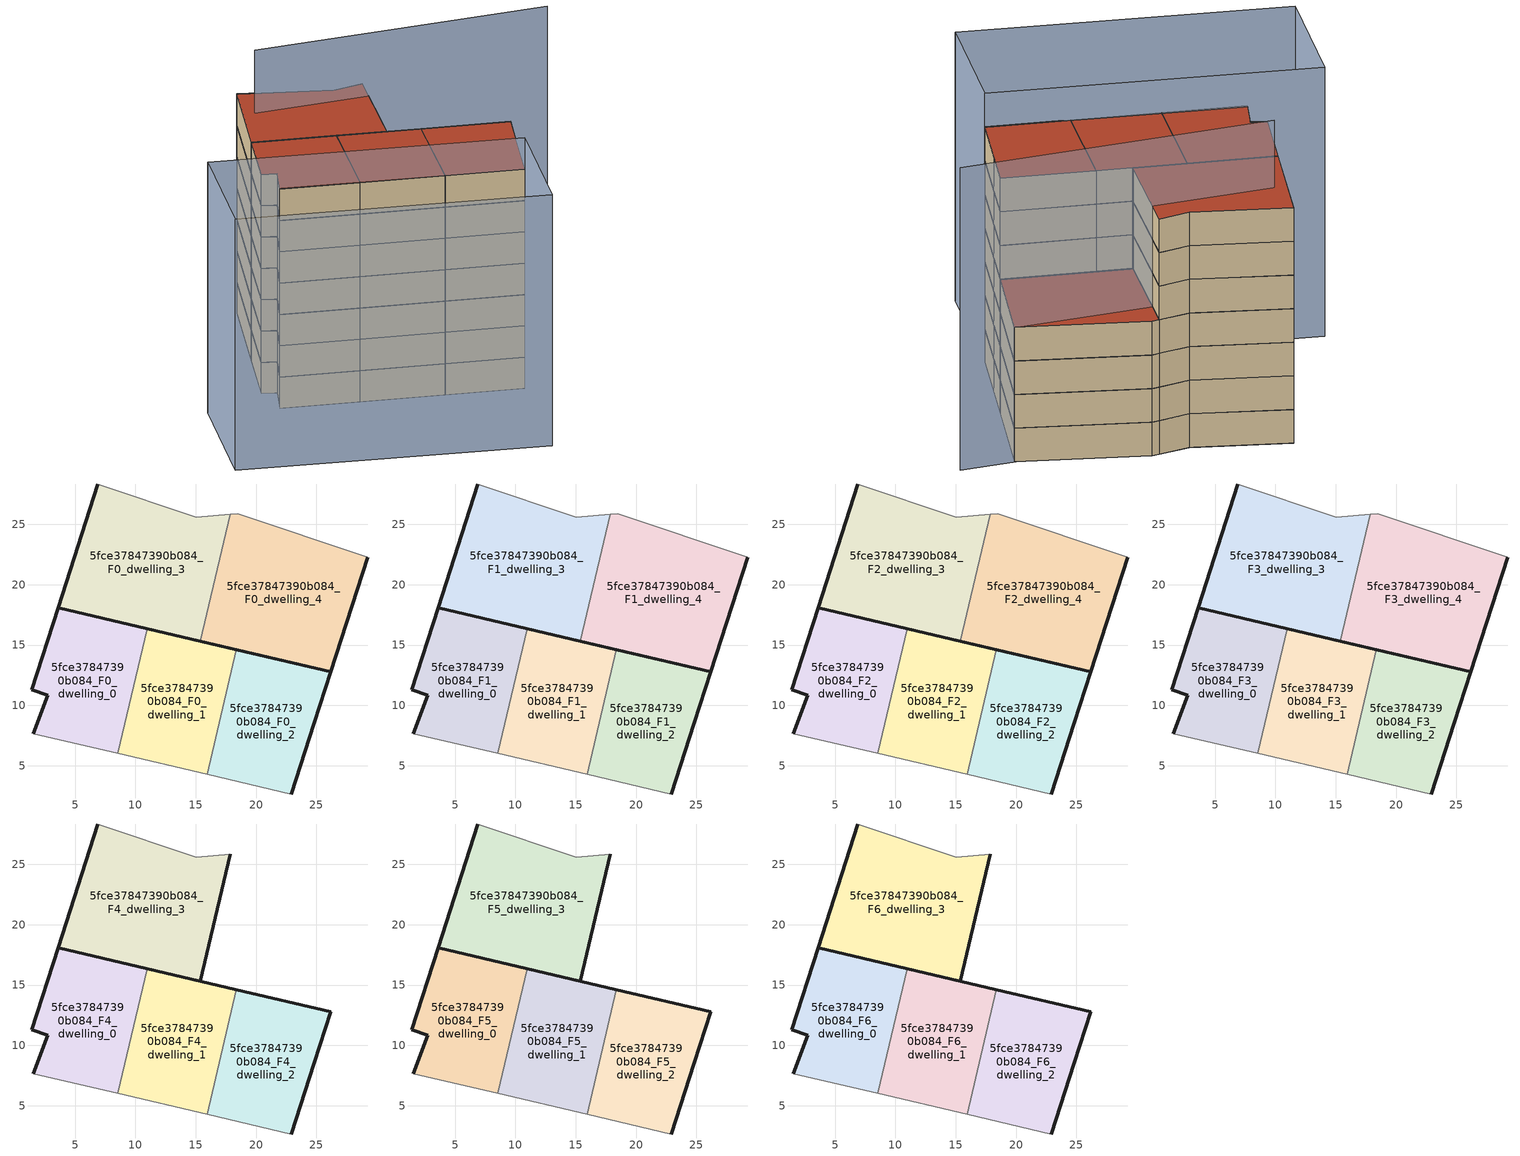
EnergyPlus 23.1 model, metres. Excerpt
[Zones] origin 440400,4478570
5fce37847390b084_F0_dwelling_0
 floor ground (EU_floor_Construction): 8.56,6.01 10.98,16.36 3.59,18.09 1.4,11.29 2.75,10.83 1.55,7.66 z0
 wall outside (EU_wall_Construction): 1.55,7.66 2.75,10.83 1.4,11.29 3.59,18.09 10.98,16.36 z0:3
 wall to 5fce37847390b084_F0_dwelling_1 (EU_wall_Construction): 10.98,16.36 8.56,6.01 z0:3
 wall adiabatic (EU_wall_Construction): 8.56,6.01 1.55,7.66 z0:3
5fce37847390b084_F0_dwelling_1
 floor ground (EU_floor_Construction): 15.95,4.29 18.37,14.63 10.98,16.36 8.56,6.01 z0
 wall outside (EU_wall_Construction): 10.98,16.36 18.37,14.63 z0:3
 wall to 5fce37847390b084_F0_dwelling_2 (EU_wall_Construction): 18.37,14.63 15.95,4.29 z0:3
 wall adiabatic (EU_wall_Construction): 15.95,4.29 8.56,6.01 z0:3
5fce37847390b084_F0_dwelling_2
 floor ground (EU_floor_Construction): 22.91,2.66 24.83,8.58 26.2,12.79 18.37,14.63 15.95,4.29 z0
 wall outside (EU_wall_Construction): 18.37,14.63 26.2,12.79 24.83,8.58 22.91,2.66 z0:3
 wall adiabatic (EU_wall_Construction): 22.91,2.66 15.95,4.29 z0:3
5fce37847390b084_F0_dwelling_3
 floor ground (EU_floor_Construction): 15.39,15.32 17.85,25.83 15.03,25.6 6.9,28.35 3.59,18.09 z0
 wall outside (EU_wall_Construction): 15.39,15.32 3.59,18.09 6.9,28.35 z0:3
 wall adiabatic (EU_wall_Construction): 6.9,28.35 15.03,25.6 17.85,25.83 z0:3
 wall to 5fce37847390b084_F0_dwelling_4 (EU_wall_Construction): 17.85,25.83 15.39,15.32 z0:3
5fce37847390b084_F0_dwelling_4
 floor ground (EU_floor_Construction): 26.2,12.79 29.28,22.28 18.5,25.88 17.85,25.83 15.39,15.32 z0
 wall outside (EU_wall_Construction): 29.28,22.28 26.2,12.79 15.39,15.32 z0:3
 wall adiabatic (EU_wall_Construction): 17.85,25.83 18.5,25.88 29.28,22.28 z0:3
5fce37847390b084_F1_dwelling_0
 floor to 5fce37847390b084_F0_dwelling_0 (EU_floor_Construction): 8.56,6.01 10.98,16.36 3.59,18.09 1.4,11.29 2.75,10.83 1.55,7.66 z3
 wall outside (EU_wall_Construction): 1.55,7.66 2.75,10.83 1.4,11.29 3.59,18.09 10.98,16.36 z3:6
 wall to 5fce37847390b084_F1_dwelling_1 (EU_wall_Construction): 10.98,16.36 8.56,6.01 z3:6
 wall adiabatic (EU_wall_Construction): 8.56,6.01 1.55,7.66 z3:6
5fce37847390b084_F1_dwelling_1
 floor to 5fce37847390b084_F0_dwelling_1 (EU_floor_Construction): 15.95,4.29 18.37,14.63 10.98,16.36 8.56,6.01 z3
 wall outside (EU_wall_Construction): 10.98,16.36 18.37,14.63 z3:6
 wall to 5fce37847390b084_F1_dwelling_2 (EU_wall_Construction): 18.37,14.63 15.95,4.29 z3:6
 wall adiabatic (EU_wall_Construction): 15.95,4.29 8.56,6.01 z3:6
5fce37847390b084_F1_dwelling_2
 floor to 5fce37847390b084_F0_dwelling_2 (EU_floor_Construction): 22.91,2.66 24.83,8.58 26.2,12.79 18.37,14.63 15.95,4.29 z3
 wall outside (EU_wall_Construction): 18.37,14.63 26.2,12.79 24.83,8.58 22.91,2.66 z3:6
 wall adiabatic (EU_wall_Construction): 22.91,2.66 15.95,4.29 z3:6
5fce37847390b084_F1_dwelling_3
 floor to 5fce37847390b084_F0_dwelling_3 (EU_floor_Construction): 15.39,15.32 17.85,25.83 15.03,25.6 6.9,28.35 3.59,18.09 z3
 wall outside (EU_wall_Construction): 15.39,15.32 3.59,18.09 6.9,28.35 z3:6
 wall adiabatic (EU_wall_Construction): 6.9,28.35 15.03,25.6 17.85,25.83 z3:6
 wall to 5fce37847390b084_F1_dwelling_4 (EU_wall_Construction): 17.85,25.83 15.39,15.32 z3:6
5fce37847390b084_F1_dwelling_4
 floor to 5fce37847390b084_F0_dwelling_4 (EU_floor_Construction): 26.2,12.79 29.28,22.28 18.5,25.88 17.85,25.83 15.39,15.32 z3
 wall outside (EU_wall_Construction): 29.28,22.28 26.2,12.79 15.39,15.32 z3:6
 wall adiabatic (EU_wall_Construction): 17.85,25.83 18.5,25.88 29.28,22.28 z3:6
5fce37847390b084_F2_dwelling_0
 floor to 5fce37847390b084_F1_dwelling_0 (EU_floor_Construction): 8.56,6.01 10.98,16.36 3.59,18.09 1.4,11.29 2.75,10.83 1.55,7.66 z6
 wall outside (EU_wall_Construction): 1.55,7.66 2.75,10.83 1.4,11.29 3.59,18.09 10.98,16.36 z6:9
 wall to 5fce37847390b084_F2_dwelling_1 (EU_wall_Construction): 10.98,16.36 8.56,6.01 z6:9
 wall adiabatic (EU_wall_Construction): 8.56,6.01 1.55,7.66 z6:9
5fce37847390b084_F2_dwelling_1
 floor to 5fce37847390b084_F1_dwelling_1 (EU_floor_Construction): 15.95,4.29 18.37,14.63 10.98,16.36 8.56,6.01 z6
 wall outside (EU_wall_Construction): 10.98,16.36 18.37,14.63 z6:9
 wall to 5fce37847390b084_F2_dwelling_2 (EU_wall_Construction): 18.37,14.63 15.95,4.29 z6:9
 wall adiabatic (EU_wall_Construction): 15.95,4.29 8.56,6.01 z6:9
5fce37847390b084_F2_dwelling_2
 floor to 5fce37847390b084_F1_dwelling_2 (EU_floor_Construction): 22.91,2.66 24.83,8.58 26.2,12.79 18.37,14.63 15.95,4.29 z6
 wall outside (EU_wall_Construction): 18.37,14.63 26.2,12.79 24.83,8.58 22.91,2.66 z6:9
 wall adiabatic (EU_wall_Construction): 22.91,2.66 15.95,4.29 z6:9
5fce37847390b084_F2_dwelling_3
 floor to 5fce37847390b084_F1_dwelling_3 (EU_floor_Construction): 15.39,15.32 17.85,25.83 15.03,25.6 6.9,28.35 3.59,18.09 z6
 wall outside (EU_wall_Construction): 15.39,15.32 3.59,18.09 6.9,28.35 z6:9
 wall adiabatic (EU_wall_Construction): 6.9,28.35 15.03,25.6 17.85,25.83 z6:9
 wall to 5fce37847390b084_F2_dwelling_4 (EU_wall_Construction): 17.85,25.83 15.39,15.32 z6:9
5fce37847390b084_F2_dwelling_4
 floor to 5fce37847390b084_F1_dwelling_4 (EU_floor_Construction): 26.2,12.79 29.28,22.28 18.5,25.88 17.85,25.83 15.39,15.32 z6
 wall outside (EU_wall_Construction): 29.28,22.28 26.2,12.79 15.39,15.32 z6:9
 wall adiabatic (EU_wall_Construction): 17.85,25.83 18.5,25.88 29.28,22.28 z6:9
5fce37847390b084_F3_dwelling_0
 floor to 5fce37847390b084_F2_dwelling_0 (EU_floor_Construction): 8.56,6.01 10.98,16.36 3.59,18.09 1.4,11.29 2.75,10.83 1.55,7.66 z9
 wall outside (EU_wall_Construction): 1.55,7.66 2.75,10.83 1.4,11.29 3.59,18.09 10.98,16.36 z9:12
 wall to 5fce37847390b084_F3_dwelling_1 (EU_wall_Construction): 10.98,16.36 8.56,6.01 z9:12
 wall adiabatic (EU_wall_Construction): 8.56,6.01 1.55,7.66 z9:12
5fce37847390b084_F3_dwelling_1
 floor to 5fce37847390b084_F2_dwelling_1 (EU_floor_Construction): 15.95,4.29 18.37,14.63 10.98,16.36 8.56,6.01 z9
 wall outside (EU_wall_Construction): 10.98,16.36 18.37,14.63 z9:12
 wall to 5fce37847390b084_F3_dwelling_2 (EU_wall_Construction): 18.37,14.63 15.95,4.29 z9:12
 wall adiabatic (EU_wall_Construction): 15.95,4.29 8.56,6.01 z9:12
5fce37847390b084_F3_dwelling_2
 floor to 5fce37847390b084_F2_dwelling_2 (EU_floor_Construction): 22.91,2.66 24.83,8.58 26.2,12.79 18.37,14.63 15.95,4.29 z9
 wall outside (EU_wall_Construction): 18.37,14.63 26.2,12.79 24.83,8.58 22.91,2.66 z9:12
 wall adiabatic (EU_wall_Construction): 22.91,2.66 15.95,4.29 z9:12
5fce37847390b084_F3_dwelling_3
 floor to 5fce37847390b084_F2_dwelling_3 (EU_floor_Construction): 15.39,15.32 17.85,25.83 15.03,25.6 6.9,28.35 3.59,18.09 z9
 wall outside (EU_wall_Construction): 15.39,15.32 3.59,18.09 6.9,28.35 z9:12
 wall adiabatic (EU_wall_Construction): 6.9,28.35 15.03,25.6 17.85,25.83 z9:12
 wall to 5fce37847390b084_F3_dwelling_4 (EU_wall_Construction): 17.85,25.83 15.39,15.32 z9:12
5fce37847390b084_F3_dwelling_4
 floor to 5fce37847390b084_F2_dwelling_4 (EU_floor_Construction): 26.2,12.79 29.28,22.28 18.5,25.88 17.85,25.83 15.39,15.32 z9
 wall outside (EU_wall_Construction): 29.28,22.28 26.2,12.79 15.39,15.32 z9:12
 wall adiabatic (EU_wall_Construction): 17.85,25.83 18.5,25.88 29.28,22.28 z9:12
 roof outside (EU_roof_Construction): 29.28,22.28 26.2,12.79 15.39,15.32 17.85,25.83 18.5,25.88 z12
5fce37847390b084_F4_dwelling_0
 floor to 5fce37847390b084_F3_dwelling_0 (EU_floor_Construction): 8.56,6.01 10.98,16.36 3.59,18.09 1.4,11.29 2.75,10.83 1.55,7.66 z12
 wall outside (EU_wall_Construction): 1.55,7.66 2.75,10.83 1.4,11.29 3.59,18.09 10.98,16.36 z12:15
 wall to 5fce37847390b084_F4_dwelling_1 (EU_wall_Construction): 10.98,16.36 8.56,6.01 z12:15
 wall adiabatic (EU_wall_Construction): 8.56,6.01 1.55,7.66 z12:15
5fce37847390b084_F4_dwelling_1
 floor to 5fce37847390b084_F3_dwelling_1 (EU_floor_Construction): 15.95,4.29 18.37,14.63 10.98,16.36 8.56,6.01 z12
 wall outside (EU_wall_Construction): 10.98,16.36 18.37,14.63 z12:15
 wall to 5fce37847390b084_F4_dwelling_2 (EU_wall_Construction): 18.37,14.63 15.95,4.29 z12:15
 wall adiabatic (EU_wall_Construction): 15.95,4.29 8.56,6.01 z12:15
5fce37847390b084_F4_dwelling_2
 floor to 5fce37847390b084_F3_dwelling_2 (EU_floor_Construction): 22.91,2.66 24.83,8.58 26.2,12.79 18.37,14.63 15.95,4.29 z12
 wall outside (EU_wall_Construction): 18.37,14.63 26.2,12.79 24.83,8.58 22.91,2.66 z12:15
 wall adiabatic (EU_wall_Construction): 22.91,2.66 15.95,4.29 z12:15
5fce37847390b084_F4_dwelling_3
 floor to 5fce37847390b084_F3_dwelling_3 (EU_floor_Construction): 15.39,15.32 17.85,25.83 15.03,25.6 6.9,28.35 3.59,18.09 z12
 wall outside (EU_wall_Construction): 17.85,25.83 15.39,15.32 3.59,18.09 6.9,28.35 z12:15
 wall adiabatic (EU_wall_Construction): 6.9,28.35 15.03,25.6 17.85,25.83 z12:15
5fce37847390b084_F5_dwelling_0
 floor to 5fce37847390b084_F4_dwelling_0 (EU_floor_Construction): 8.56,6.01 10.98,16.36 3.59,18.09 1.4,11.29 2.75,10.83 1.55,7.66 z15
 wall outside (EU_wall_Construction): 1.55,7.66 2.75,10.83 1.4,11.29 3.59,18.09 10.98,16.36 z15:18
 wall to 5fce37847390b084_F5_dwelling_1 (EU_wall_Construction): 10.98,16.36 8.56,6.01 z15:18
 wall adiabatic (EU_wall_Construction): 8.56,6.01 1.55,7.66 z15:18
5fce37847390b084_F5_dwelling_1
 floor to 5fce37847390b084_F4_dwelling_1 (EU_floor_Construction): 15.95,4.29 18.37,14.63 10.98,16.36 8.56,6.01 z15
 wall outside (EU_wall_Construction): 10.98,16.36 18.37,14.63 z15:18
 wall to 5fce37847390b084_F5_dwelling_2 (EU_wall_Construction): 18.37,14.63 15.95,4.29 z15:18
 wall adiabatic (EU_wall_Construction): 15.95,4.29 8.56,6.01 z15:18
5fce37847390b084_F5_dwelling_2
 floor to 5fce37847390b084_F4_dwelling_2 (EU_floor_Construction): 22.91,2.66 24.83,8.58 26.2,12.79 18.37,14.63 15.95,4.29 z15
 wall outside (EU_wall_Construction): 18.37,14.63 26.2,12.79 24.83,8.58 22.91,2.66 z15:18
 wall adiabatic (EU_wall_Construction): 22.91,2.66 15.95,4.29 z15:18
5fce37847390b084_F5_dwelling_3
 floor to 5fce37847390b084_F4_dwelling_3 (EU_floor_Construction): 15.39,15.32 17.85,25.83 15.03,25.6 6.9,28.35 3.59,18.09 z15
 wall outside (EU_wall_Construction): 17.85,25.83 15.39,15.32 3.59,18.09 6.9,28.35 z15:18
 wall adiabatic (EU_wall_Construction): 6.9,28.35 15.03,25.6 17.85,25.83 z15:18
5fce37847390b084_F6_dwelling_0
 floor to 5fce37847390b084_F5_dwelling_0 (EU_floor_Construction): 8.56,6.01 10.98,16.36 3.59,18.09 1.4,11.29 2.75,10.83 1.55,7.66 z18
 wall outside (EU_wall_Construction): 1.55,7.66 2.75,10.83 1.4,11.29 3.59,18.09 10.98,16.36 z18:21
 wall to 5fce37847390b084_F6_dwelling_1 (EU_wall_Construction): 10.98,16.36 8.56,6.01 z18:21
 wall adiabatic (EU_wall_Construction): 8.56,6.01 1.55,7.66 z18:21
 roof outside (EU_roof_Construction): 10.98,16.36 8.56,6.01 1.55,7.66 2.75,10.83 1.4,11.29 3.59,18.09 z21
5fce37847390b084_F6_dwelling_1
 floor to 5fce37847390b084_F5_dwelling_1 (EU_floor_Construction): 15.95,4.29 18.37,14.63 10.98,16.36 8.56,6.01 z18
 wall outside (EU_wall_Construction): 10.98,16.36 18.37,14.63 z18:21
 wall to 5fce37847390b084_F6_dwelling_2 (EU_wall_Construction): 18.37,14.63 15.95,4.29 z18:21
 wall adiabatic (EU_wall_Construction): 15.95,4.29 8.56,6.01 z18:21
 roof outside (EU_roof_Construction): 18.37,14.63 15.95,4.29 8.56,6.01 10.98,16.36 z21
5fce37847390b084_F6_dwelling_2
 floor to 5fce37847390b084_F5_dwelling_2 (EU_floor_Construction): 22.91,2.66 24.83,8.58 26.2,12.79 18.37,14.63 15.95,4.29 z18
 wall outside (EU_wall_Construction): 18.37,14.63 26.2,12.79 24.83,8.58 22.91,2.66 z18:21
 wall adiabatic (EU_wall_Construction): 22.91,2.66 15.95,4.29 z18:21
 roof outside (EU_roof_Construction): 26.2,12.79 24.83,8.58 22.91,2.66 15.95,4.29 18.37,14.63 z21
5fce37847390b084_F6_dwelling_3
 floor to 5fce37847390b084_F5_dwelling_3 (EU_floor_Construction): 15.39,15.32 17.85,25.83 15.03,25.6 6.9,28.35 3.59,18.09 z18
 wall outside (EU_wall_Construction): 17.85,25.83 15.39,15.32 3.59,18.09 6.9,28.35 z18:21
 wall adiabatic (EU_wall_Construction): 6.9,28.35 15.03,25.6 17.85,25.83 z18:21
 roof outside (EU_roof_Construction): 17.85,25.83 15.39,15.32 3.59,18.09 6.9,28.35 15.03,25.6 z21
shading: -1.28,-4.21 19.24,-8.99 z0:15; -4.62,9.43 22.92,2.66 / 22.92,2.66 19.86,-9.76 / 19.86,-9.76 -7.68,-2.99 / -7.68,-2.99 -4.62,9.43 z0:24; 33.99,21.95 6.59,23.84 z0:27
[Building]
EU S2 Campaign: North Axis=0; Terrain=City; Solar Distribution=FullExterior
[Site:Location]
Madrid: Latitude=40.5; Longitude=-3.5; Time Zone=1; Elevation=609
[SizingPeriod:WeatherFileDays]
AnnualSizingPeriod: Begin Month=1; Begin Day of Month=1; End Month=12; End Day of Month=31; Day of Week for Start Day=Monday; Use Weather File Daylight Saving Period=No; Use Weather File Rain and Snow Indicators=No
[MATERIAL]
EU_InternalMass_Material: Roughness=MediumRough; Thickness=0.1; Conductivity=1; Density=1800; Specific Heat=900; Thermal Absorptance=0.9; Solar Absorptance=0.7; Visible Absorptance=0.7
[MATERIAL:NOMASS] Roughness=MediumRough; Thermal Absorptance=0.9; Solar Absorptance=0.7; Visible Absorptance=0.7
Name | Thermal Resistance
EU_wall_NoMass | 0.609216
EU_roof_NoMass | 0.513268
EU_floor_NoMass | 0.568163
[CONSTRUCTION]
EU_wall_Construction: EU_wall_NoMass
EU_roof_Construction: EU_roof_NoMass
EU_floor_Construction: EU_floor_NoMass
EU_InternalMass_Construction: EU_InternalMass_Material
[ZONE] Type=1; Multiplier=1; Ceiling Height=autocalculate; Floor Area=autocalculate; Part of Total Floor Area=Yes
Name | Volume
5fce37847390b084_F0_dwelling_0; 5fce37847390b084_F1_dwelling_0; 5fce37847390b084_F2_dwelling_0; 5fce37847390b084_F3_dwelling_0; 5fce37847390b084_F4_dwelling_0; 5fce37847390b084_F5_dwelling_0; 5fce37847390b084_F6_dwelling_0 | 241.917
5fce37847390b084_F0_dwelling_1; 5fce37847390b084_F1_dwelling_1; 5fce37847390b084_F2_dwelling_1; 5fce37847390b084_F3_dwelling_1; 5fce37847390b084_F4_dwelling_1; 5fce37847390b084_F5_dwelling_1; 5fce37847390b084_F6_dwelling_1 | 241.915
5fce37847390b084_F0_dwelling_2; 5fce37847390b084_F1_dwelling_2; 5fce37847390b084_F2_dwelling_2; 5fce37847390b084_F3_dwelling_2; 5fce37847390b084_F4_dwelling_2; 5fce37847390b084_F5_dwelling_2; 5fce37847390b084_F6_dwelling_2 | 241.893
5fce37847390b084_F0_dwelling_3; 5fce37847390b084_F1_dwelling_3; 5fce37847390b084_F2_dwelling_3; 5fce37847390b084_F3_dwelling_3; 5fce37847390b084_F4_dwelling_3; 5fce37847390b084_F5_dwelling_3; 5fce37847390b084_F6_dwelling_3 | 362.843
5fce37847390b084_F0_dwelling_4; 5fce37847390b084_F1_dwelling_4; 5fce37847390b084_F2_dwelling_4; 5fce37847390b084_F3_dwelling_4 | 362.836
[INTERNALMASS] Construction=EU_InternalMass_Construction
Name | Zone or ZoneList | Surface Area
5fce37847390b084_F0_dwelling_0_EU_InternalMass | 5fce37847390b084_F0_dwelling_0 | 80.6391
5fce37847390b084_F0_dwelling_1_EU_InternalMass | 5fce37847390b084_F0_dwelling_1 | 80.6381
5fce37847390b084_F0_dwelling_2_EU_InternalMass | 5fce37847390b084_F0_dwelling_2 | 80.6311
5fce37847390b084_F0_dwelling_3_EU_InternalMass | 5fce37847390b084_F0_dwelling_3 | 120.948
5fce37847390b084_F0_dwelling_4_EU_InternalMass | 5fce37847390b084_F0_dwelling_4 | 120.945
5fce37847390b084_F1_dwelling_0_EU_InternalMass | 5fce37847390b084_F1_dwelling_0 | 80.6391
5fce37847390b084_F1_dwelling_1_EU_InternalMass | 5fce37847390b084_F1_dwelling_1 | 80.6381
5fce37847390b084_F1_dwelling_2_EU_InternalMass | 5fce37847390b084_F1_dwelling_2 | 80.6311
5fce37847390b084_F1_dwelling_3_EU_InternalMass | 5fce37847390b084_F1_dwelling_3 | 120.948
5fce37847390b084_F1_dwelling_4_EU_InternalMass | 5fce37847390b084_F1_dwelling_4 | 120.945
5fce37847390b084_F2_dwelling_0_EU_InternalMass | 5fce37847390b084_F2_dwelling_0 | 80.6391
5fce37847390b084_F2_dwelling_1_EU_InternalMass | 5fce37847390b084_F2_dwelling_1 | 80.6381
5fce37847390b084_F2_dwelling_2_EU_InternalMass | 5fce37847390b084_F2_dwelling_2 | 80.6311
5fce37847390b084_F2_dwelling_3_EU_InternalMass | 5fce37847390b084_F2_dwelling_3 | 120.948
5fce37847390b084_F2_dwelling_4_EU_InternalMass | 5fce37847390b084_F2_dwelling_4 | 120.945
5fce37847390b084_F3_dwelling_0_EU_InternalMass | 5fce37847390b084_F3_dwelling_0 | 80.6391
5fce37847390b084_F3_dwelling_1_EU_InternalMass | 5fce37847390b084_F3_dwelling_1 | 80.6381
5fce37847390b084_F3_dwelling_2_EU_InternalMass | 5fce37847390b084_F3_dwelling_2 | 80.6311
5fce37847390b084_F3_dwelling_3_EU_InternalMass | 5fce37847390b084_F3_dwelling_3 | 120.948
5fce37847390b084_F3_dwelling_4_EU_InternalMass | 5fce37847390b084_F3_dwelling_4 | 120.945
5fce37847390b084_F4_dwelling_0_EU_InternalMass | 5fce37847390b084_F4_dwelling_0 | 120.659
5fce37847390b084_F4_dwelling_1_EU_InternalMass | 5fce37847390b084_F4_dwelling_1 | 121.229
5fce37847390b084_F4_dwelling_2_EU_InternalMass | 5fce37847390b084_F4_dwelling_2 | 120.949
5fce37847390b084_F4_dwelling_3_EU_InternalMass | 5fce37847390b084_F4_dwelling_3 | 120.946
5fce37847390b084_F5_dwelling_0_EU_InternalMass | 5fce37847390b084_F5_dwelling_0 | 120.659
5fce37847390b084_F5_dwelling_1_EU_InternalMass | 5fce37847390b084_F5_dwelling_1 | 121.229
5fce37847390b084_F5_dwelling_2_EU_InternalMass | 5fce37847390b084_F5_dwelling_2 | 120.949
5fce37847390b084_F5_dwelling_3_EU_InternalMass | 5fce37847390b084_F5_dwelling_3 | 120.946
5fce37847390b084_F6_dwelling_0_EU_InternalMass | 5fce37847390b084_F6_dwelling_0 | 120.659
5fce37847390b084_F6_dwelling_1_EU_InternalMass | 5fce37847390b084_F6_dwelling_1 | 121.229
5fce37847390b084_F6_dwelling_2_EU_InternalMass | 5fce37847390b084_F6_dwelling_2 | 120.949
5fce37847390b084_F6_dwelling_3_EU_InternalMass | 5fce37847390b084_F6_dwelling_3 | 120.946
[OTHEREQUIPMENT] Fuel Type=Electricity; Design Level Calculation Method=Watts/Area; Power per Zone Floor Area=1; Fraction Latent=0; Fraction Radiant=0; Fraction Lost=0; Carbon Dioxide Generation Rate=0; EndUse Subcategory=EU_Step8_InternalGains
Name | Zone or ZoneList or Space or SpaceList | Schedule
EU_Step8_InternalGain_5fce37847390b084_F0_dwelling_0_f000 | 5fce37847390b084_F0_dwelling_0 | EU_Step8_GainSchedule_5fce37847390b084_F0_dwelling_0_f000
EU_Step8_InternalGain_5fce37847390b084_F0_dwelling_1_f000 | 5fce37847390b084_F0_dwelling_1 | EU_Step8_GainSchedule_5fce37847390b084_F0_dwelling_1_f000
EU_Step8_InternalGain_5fce37847390b084_F0_dwelling_2_f000 | 5fce37847390b084_F0_dwelling_2 | EU_Step8_GainSchedule_5fce37847390b084_F0_dwelling_2_f000
EU_Step8_InternalGain_5fce37847390b084_F0_dwelling_3_f000 | 5fce37847390b084_F0_dwelling_3 | EU_Step8_GainSchedule_5fce37847390b084_F0_dwelling_3_f000
EU_Step8_InternalGain_5fce37847390b084_F0_dwelling_4_f000 | 5fce37847390b084_F0_dwelling_4 | EU_Step8_GainSchedule_5fce37847390b084_F0_dwelling_4_f000
EU_Step8_InternalGain_5fce37847390b084_F1_dwelling_0_f000 | 5fce37847390b084_F1_dwelling_0 | EU_Step8_GainSchedule_5fce37847390b084_F1_dwelling_0_f000
EU_Step8_InternalGain_5fce37847390b084_F1_dwelling_1_f000 | 5fce37847390b084_F1_dwelling_1 | EU_Step8_GainSchedule_5fce37847390b084_F1_dwelling_1_f000
EU_Step8_InternalGain_5fce37847390b084_F1_dwelling_2_f000 | 5fce37847390b084_F1_dwelling_2 | EU_Step8_GainSchedule_5fce37847390b084_F1_dwelling_2_f000
EU_Step8_InternalGain_5fce37847390b084_F1_dwelling_3_f000 | 5fce37847390b084_F1_dwelling_3 | EU_Step8_GainSchedule_5fce37847390b084_F1_dwelling_3_f000
EU_Step8_InternalGain_5fce37847390b084_F1_dwelling_4_f000 | 5fce37847390b084_F1_dwelling_4 | EU_Step8_GainSchedule_5fce37847390b084_F1_dwelling_4_f000
EU_Step8_InternalGain_5fce37847390b084_F2_dwelling_0_f000 | 5fce37847390b084_F2_dwelling_0 | EU_Step8_GainSchedule_5fce37847390b084_F2_dwelling_0_f000
EU_Step8_InternalGain_5fce37847390b084_F2_dwelling_1_f000 | 5fce37847390b084_F2_dwelling_1 | EU_Step8_GainSchedule_5fce37847390b084_F2_dwelling_1_f000
EU_Step8_InternalGain_5fce37847390b084_F2_dwelling_2_f000 | 5fce37847390b084_F2_dwelling_2 | EU_Step8_GainSchedule_5fce37847390b084_F2_dwelling_2_f000
EU_Step8_InternalGain_5fce37847390b084_F2_dwelling_3_f000 | 5fce37847390b084_F2_dwelling_3 | EU_Step8_GainSchedule_5fce37847390b084_F2_dwelling_3_f000
EU_Step8_InternalGain_5fce37847390b084_F2_dwelling_4_f000 | 5fce37847390b084_F2_dwelling_4 | EU_Step8_GainSchedule_5fce37847390b084_F2_dwelling_4_f000
EU_Step8_InternalGain_5fce37847390b084_F3_dwelling_0_f000 | 5fce37847390b084_F3_dwelling_0 | EU_Step8_GainSchedule_5fce37847390b084_F3_dwelling_0_f000
EU_Step8_InternalGain_5fce37847390b084_F3_dwelling_1_f000 | 5fce37847390b084_F3_dwelling_1 | EU_Step8_GainSchedule_5fce37847390b084_F3_dwelling_1_f000
EU_Step8_InternalGain_5fce37847390b084_F3_dwelling_2_f000 | 5fce37847390b084_F3_dwelling_2 | EU_Step8_GainSchedule_5fce37847390b084_F3_dwelling_2_f000
EU_Step8_InternalGain_5fce37847390b084_F3_dwelling_3_f000 | 5fce37847390b084_F3_dwelling_3 | EU_Step8_GainSchedule_5fce37847390b084_F3_dwelling_3_f000
EU_Step8_InternalGain_5fce37847390b084_F3_dwelling_4_f000 | 5fce37847390b084_F3_dwelling_4 | EU_Step8_GainSchedule_5fce37847390b084_F3_dwelling_4_f000
EU_Step8_InternalGain_5fce37847390b084_F4_dwelling_0_f000 | 5fce37847390b084_F4_dwelling_0 | EU_Step8_GainSchedule_5fce37847390b084_F4_dwelling_0_f000
EU_Step8_InternalGain_5fce37847390b084_F4_dwelling_1_f000 | 5fce37847390b084_F4_dwelling_1 | EU_Step8_GainSchedule_5fce37847390b084_F4_dwelling_1_f000
EU_Step8_InternalGain_5fce37847390b084_F4_dwelling_2_f000 | 5fce37847390b084_F4_dwelling_2 | EU_Step8_GainSchedule_5fce37847390b084_F4_dwelling_2_f000
EU_Step8_InternalGain_5fce37847390b084_F4_dwelling_3_f000 | 5fce37847390b084_F4_dwelling_3 | EU_Step8_GainSchedule_5fce37847390b084_F4_dwelling_3_f000
EU_Step8_InternalGain_5fce37847390b084_F5_dwelling_0_f000 | 5fce37847390b084_F5_dwelling_0 | EU_Step8_GainSchedule_5fce37847390b084_F5_dwelling_0_f000
EU_Step8_InternalGain_5fce37847390b084_F5_dwelling_1_f000 | 5fce37847390b084_F5_dwelling_1 | EU_Step8_GainSchedule_5fce37847390b084_F5_dwelling_1_f000
EU_Step8_InternalGain_5fce37847390b084_F5_dwelling_2_f000 | 5fce37847390b084_F5_dwelling_2 | EU_Step8_GainSchedule_5fce37847390b084_F5_dwelling_2_f000
EU_Step8_InternalGain_5fce37847390b084_F5_dwelling_3_f000 | 5fce37847390b084_F5_dwelling_3 | EU_Step8_GainSchedule_5fce37847390b084_F5_dwelling_3_f000
EU_Step8_InternalGain_5fce37847390b084_F6_dwelling_0_f000 | 5fce37847390b084_F6_dwelling_0 | EU_Step8_GainSchedule_5fce37847390b084_F6_dwelling_0_f000
EU_Step8_InternalGain_5fce37847390b084_F6_dwelling_1_f000 | 5fce37847390b084_F6_dwelling_1 | EU_Step8_GainSchedule_5fce37847390b084_F6_dwelling_1_f000
EU_Step8_InternalGain_5fce37847390b084_F6_dwelling_2_f000 | 5fce37847390b084_F6_dwelling_2 | EU_Step8_GainSchedule_5fce37847390b084_F6_dwelling_2_f000
EU_Step8_InternalGain_5fce37847390b084_F6_dwelling_3_f000 | 5fce37847390b084_F6_dwelling_3 | EU_Step8_GainSchedule_5fce37847390b084_F6_dwelling_3_f000
[ZONEVENTILATION:DESIGNFLOWRATE] Schedule=EU_AlwaysOn; Design Flow Rate Calculation Method=AirChanges/Hour; Air Changes per Hour=0.752966; Ventilation Type=Natural; Fan Pressure Rise=0; Fan Total Efficiency=1; Constant Term Coefficient=1; Temperature Term Coefficient=0; Velocity Term Coefficient=0; Velocity Squared Term Coefficient=0; Minimum Indoor Temperature=-100; Maximum Indoor Temperature=100; Delta Temperature=-100; Minimum Outdoor Temperature=-100; Maximum Outdoor Temperature=100; Maximum Wind Speed=40
Name | Zone or ZoneList or Space or SpaceList
EU_ConstantAir_5fce37847390b084_F0_dwelling_0 | 5fce37847390b084_F0_dwelling_0
EU_ConstantAir_5fce37847390b084_F0_dwelling_1 | 5fce37847390b084_F0_dwelling_1
EU_ConstantAir_5fce37847390b084_F0_dwelling_2 | 5fce37847390b084_F0_dwelling_2
EU_ConstantAir_5fce37847390b084_F0_dwelling_3 | 5fce37847390b084_F0_dwelling_3
EU_ConstantAir_5fce37847390b084_F0_dwelling_4 | 5fce37847390b084_F0_dwelling_4
EU_ConstantAir_5fce37847390b084_F1_dwelling_0 | 5fce37847390b084_F1_dwelling_0
EU_ConstantAir_5fce37847390b084_F1_dwelling_1 | 5fce37847390b084_F1_dwelling_1
EU_ConstantAir_5fce37847390b084_F1_dwelling_2 | 5fce37847390b084_F1_dwelling_2
EU_ConstantAir_5fce37847390b084_F1_dwelling_3 | 5fce37847390b084_F1_dwelling_3
EU_ConstantAir_5fce37847390b084_F1_dwelling_4 | 5fce37847390b084_F1_dwelling_4
EU_ConstantAir_5fce37847390b084_F2_dwelling_0 | 5fce37847390b084_F2_dwelling_0
EU_ConstantAir_5fce37847390b084_F2_dwelling_1 | 5fce37847390b084_F2_dwelling_1
EU_ConstantAir_5fce37847390b084_F2_dwelling_2 | 5fce37847390b084_F2_dwelling_2
EU_ConstantAir_5fce37847390b084_F2_dwelling_3 | 5fce37847390b084_F2_dwelling_3
EU_ConstantAir_5fce37847390b084_F2_dwelling_4 | 5fce37847390b084_F2_dwelling_4
EU_ConstantAir_5fce37847390b084_F3_dwelling_0 | 5fce37847390b084_F3_dwelling_0
EU_ConstantAir_5fce37847390b084_F3_dwelling_1 | 5fce37847390b084_F3_dwelling_1
EU_ConstantAir_5fce37847390b084_F3_dwelling_2 | 5fce37847390b084_F3_dwelling_2
EU_ConstantAir_5fce37847390b084_F3_dwelling_3 | 5fce37847390b084_F3_dwelling_3
EU_ConstantAir_5fce37847390b084_F3_dwelling_4 | 5fce37847390b084_F3_dwelling_4
EU_ConstantAir_5fce37847390b084_F4_dwelling_0 | 5fce37847390b084_F4_dwelling_0
EU_ConstantAir_5fce37847390b084_F4_dwelling_1 | 5fce37847390b084_F4_dwelling_1
EU_ConstantAir_5fce37847390b084_F4_dwelling_2 | 5fce37847390b084_F4_dwelling_2
EU_ConstantAir_5fce37847390b084_F4_dwelling_3 | 5fce37847390b084_F4_dwelling_3
EU_ConstantAir_5fce37847390b084_F5_dwelling_0 | 5fce37847390b084_F5_dwelling_0
EU_ConstantAir_5fce37847390b084_F5_dwelling_1 | 5fce37847390b084_F5_dwelling_1
EU_ConstantAir_5fce37847390b084_F5_dwelling_2 | 5fce37847390b084_F5_dwelling_2
EU_ConstantAir_5fce37847390b084_F5_dwelling_3 | 5fce37847390b084_F5_dwelling_3
EU_ConstantAir_5fce37847390b084_F6_dwelling_0 | 5fce37847390b084_F6_dwelling_0
EU_ConstantAir_5fce37847390b084_F6_dwelling_1 | 5fce37847390b084_F6_dwelling_1
EU_ConstantAir_5fce37847390b084_F6_dwelling_2 | 5fce37847390b084_F6_dwelling_2
EU_ConstantAir_5fce37847390b084_F6_dwelling_3 | 5fce37847390b084_F6_dwelling_3
[HVACTEMPLATE:THERMOSTAT] Constant Heating Setpoint=20; Constant Cooling Setpoint=50
EU_HeatOnly_5fce37847390b084_F0_dwelling_0; EU_HeatOnly_5fce37847390b084_F0_dwelling_1; EU_HeatOnly_5fce37847390b084_F0_dwelling_2; EU_HeatOnly_5fce37847390b084_F0_dwelling_3; EU_HeatOnly_5fce37847390b084_F0_dwelling_4; EU_HeatOnly_5fce37847390b084_F1_dwelling_0; EU_HeatOnly_5fce37847390b084_F1_dwelling_1; EU_HeatOnly_5fce37847390b084_F1_dwelling_2; EU_HeatOnly_5fce37847390b084_F1_dwelling_3; EU_HeatOnly_5fce37847390b084_F1_dwelling_4; EU_HeatOnly_5fce37847390b084_F2_dwelling_0; EU_HeatOnly_5fce37847390b084_F2_dwelling_1; EU_HeatOnly_5fce37847390b084_F2_dwelling_2; EU_HeatOnly_5fce37847390b084_F2_dwelling_3; EU_HeatOnly_5fce37847390b084_F2_dwelling_4; EU_HeatOnly_5fce37847390b084_F3_dwelling_0; EU_HeatOnly_5fce37847390b084_F3_dwelling_1; EU_HeatOnly_5fce37847390b084_F3_dwelling_2; EU_HeatOnly_5fce37847390b084_F3_dwelling_3; EU_HeatOnly_5fce37847390b084_F3_dwelling_4; EU_HeatOnly_5fce37847390b084_F4_dwelling_0; EU_HeatOnly_5fce37847390b084_F4_dwelling_1; EU_HeatOnly_5fce37847390b084_F4_dwelling_2; EU_HeatOnly_5fce37847390b084_F4_dwelling_3; EU_HeatOnly_5fce37847390b084_F5_dwelling_0; EU_HeatOnly_5fce37847390b084_F5_dwelling_1; EU_HeatOnly_5fce37847390b084_F5_dwelling_2; EU_HeatOnly_5fce37847390b084_F5_dwelling_3; EU_HeatOnly_5fce37847390b084_F6_dwelling_0; EU_HeatOnly_5fce37847390b084_F6_dwelling_1; EU_HeatOnly_5fce37847390b084_F6_dwelling_2; EU_HeatOnly_5fce37847390b084_F6_dwelling_3
[HVACTEMPLATE:ZONE:IDEALLOADSAIRSYSTEM] System Availability Schedule=EU_AlwaysOn; Maximum Heating Supply Air Temperature=50; Minimum Cooling Supply Air Temperature=13; Maximum Heating Supply Air Humidity Ratio=0.0156; Minimum Cooling Supply Air Humidity Ratio=0.0077; Heating Limit=NoLimit; Cooling Limit=NoLimit; Heating Availability Schedule=EU_AlwaysOn; Cooling Availability Schedule=EU_CoolingOff; Dehumidification Control Type=ConstantSensibleHeatRatio; Cooling Sensible Heat Ratio=0.7; Dehumidification Setpoint=60; Humidification Control Type=None; Humidification Setpoint=30; Outdoor Air Method=None; Outdoor Air Flow Rate per Person=0.00944; Outdoor Air Flow Rate per Zone Floor Area=0; Outdoor Air Flow Rate per Zone=0; Demand Controlled Ventilation Type=None; Outdoor Air Economizer Type=NoEconomizer; Heat Recovery Type=None; Sensible Heat Recovery Effectiveness=0.7; Latent Heat Recovery Effectiveness=0.65
Name | Template Thermostat
5fce37847390b084_F0_dwelling_0 | EU_HeatOnly_5fce37847390b084_F0_dwelling_0
5fce37847390b084_F0_dwelling_1 | EU_HeatOnly_5fce37847390b084_F0_dwelling_1
5fce37847390b084_F0_dwelling_2 | EU_HeatOnly_5fce37847390b084_F0_dwelling_2
5fce37847390b084_F0_dwelling_3 | EU_HeatOnly_5fce37847390b084_F0_dwelling_3
5fce37847390b084_F0_dwelling_4 | EU_HeatOnly_5fce37847390b084_F0_dwelling_4
5fce37847390b084_F1_dwelling_0 | EU_HeatOnly_5fce37847390b084_F1_dwelling_0
5fce37847390b084_F1_dwelling_1 | EU_HeatOnly_5fce37847390b084_F1_dwelling_1
5fce37847390b084_F1_dwelling_2 | EU_HeatOnly_5fce37847390b084_F1_dwelling_2
5fce37847390b084_F1_dwelling_3 | EU_HeatOnly_5fce37847390b084_F1_dwelling_3
5fce37847390b084_F1_dwelling_4 | EU_HeatOnly_5fce37847390b084_F1_dwelling_4
5fce37847390b084_F2_dwelling_0 | EU_HeatOnly_5fce37847390b084_F2_dwelling_0
5fce37847390b084_F2_dwelling_1 | EU_HeatOnly_5fce37847390b084_F2_dwelling_1
5fce37847390b084_F2_dwelling_2 | EU_HeatOnly_5fce37847390b084_F2_dwelling_2
5fce37847390b084_F2_dwelling_3 | EU_HeatOnly_5fce37847390b084_F2_dwelling_3
5fce37847390b084_F2_dwelling_4 | EU_HeatOnly_5fce37847390b084_F2_dwelling_4
5fce37847390b084_F3_dwelling_0 | EU_HeatOnly_5fce37847390b084_F3_dwelling_0
5fce37847390b084_F3_dwelling_1 | EU_HeatOnly_5fce37847390b084_F3_dwelling_1
5fce37847390b084_F3_dwelling_2 | EU_HeatOnly_5fce37847390b084_F3_dwelling_2
5fce37847390b084_F3_dwelling_3 | EU_HeatOnly_5fce37847390b084_F3_dwelling_3
5fce37847390b084_F3_dwelling_4 | EU_HeatOnly_5fce37847390b084_F3_dwelling_4
5fce37847390b084_F4_dwelling_0 | EU_HeatOnly_5fce37847390b084_F4_dwelling_0
5fce37847390b084_F4_dwelling_1 | EU_HeatOnly_5fce37847390b084_F4_dwelling_1
5fce37847390b084_F4_dwelling_2 | EU_HeatOnly_5fce37847390b084_F4_dwelling_2
5fce37847390b084_F4_dwelling_3 | EU_HeatOnly_5fce37847390b084_F4_dwelling_3
5fce37847390b084_F5_dwelling_0 | EU_HeatOnly_5fce37847390b084_F5_dwelling_0
5fce37847390b084_F5_dwelling_1 | EU_HeatOnly_5fce37847390b084_F5_dwelling_1
5fce37847390b084_F5_dwelling_2 | EU_HeatOnly_5fce37847390b084_F5_dwelling_2
5fce37847390b084_F5_dwelling_3 | EU_HeatOnly_5fce37847390b084_F5_dwelling_3
5fce37847390b084_F6_dwelling_0 | EU_HeatOnly_5fce37847390b084_F6_dwelling_0
5fce37847390b084_F6_dwelling_1 | EU_HeatOnly_5fce37847390b084_F6_dwelling_1
5fce37847390b084_F6_dwelling_2 | EU_HeatOnly_5fce37847390b084_F6_dwelling_2
5fce37847390b084_F6_dwelling_3 | EU_HeatOnly_5fce37847390b084_F6_dwelling_3
[SIZING:ZONE] Zone Cooling Design Supply Air Temperature Input Method=SupplyAirTemperature; Zone Cooling Design Supply Air Temperature=13; Zone Heating Design Supply Air Temperature Input Method=SupplyAirTemperature; Zone Heating Design Supply Air Temperature=50; Zone Cooling Design Supply Air Humidity Ratio=0.008; Zone Heating Design Supply Air Humidity Ratio=0.008; Cooling Design Air Flow Method=DesignDay; Cooling Design Air Flow Rate=0; Cooling Minimum Air Flow per Zone Floor Area=0.000762; Cooling Minimum Air Flow=0; Cooling Minimum Air Flow Fraction=0.2; Heating Design Air Flow Method=DesignDay; Heating Design Air Flow Rate=0; Heating Maximum Air Flow per Zone Floor Area=0.002032; Heating Maximum Air Flow=0.141576; Heating Maximum Air Flow Fraction=0.3; Account for Dedicated Outdoor Air System=No; Dedicated Outdoor Air System Control Strategy=NeutralSupplyAir; Dedicated Outdoor Air Low Setpoint Temperature for Design=autosize; Dedicated Outdoor Air High Setpoint Temperature for Design=autosize; Zone Load Sizing Method=Sensible Load Only No Latent Load; Zone Latent Cooling Design Supply Air Humidity Ratio Input Method=HumidityRatioDifference; Zone Cooling Design Supply Air Humidity Ratio Difference=0.005; Zone Latent Heating Design Supply Air Humidity Ratio Input Method=HumidityRatioDifference; Zone Humidification Design Supply Air Humidity Ratio Difference=0.005
5fce37847390b084_F0_dwelling_0; 5fce37847390b084_F0_dwelling_1; 5fce37847390b084_F0_dwelling_2; 5fce37847390b084_F0_dwelling_3; 5fce37847390b084_F0_dwelling_4; 5fce37847390b084_F1_dwelling_0; 5fce37847390b084_F1_dwelling_1; 5fce37847390b084_F1_dwelling_2; 5fce37847390b084_F1_dwelling_3; 5fce37847390b084_F1_dwelling_4; 5fce37847390b084_F2_dwelling_0; 5fce37847390b084_F2_dwelling_1; 5fce37847390b084_F2_dwelling_2; 5fce37847390b084_F2_dwelling_3; 5fce37847390b084_F2_dwelling_4; 5fce37847390b084_F3_dwelling_0; 5fce37847390b084_F3_dwelling_1; 5fce37847390b084_F3_dwelling_2; 5fce37847390b084_F3_dwelling_3; 5fce37847390b084_F3_dwelling_4; 5fce37847390b084_F4_dwelling_0; 5fce37847390b084_F4_dwelling_1; 5fce37847390b084_F4_dwelling_2; 5fce37847390b084_F4_dwelling_3; 5fce37847390b084_F5_dwelling_0; 5fce37847390b084_F5_dwelling_1; 5fce37847390b084_F5_dwelling_2; 5fce37847390b084_F5_dwelling_3; 5fce37847390b084_F6_dwelling_0; 5fce37847390b084_F6_dwelling_1; 5fce37847390b084_F6_dwelling_2; 5fce37847390b084_F6_dwelling_3
[SCHEDULE:CONSTANT]
Name | Hourly Value
EU_AlwaysOn | 1
EU_CoolingOff | 0
[SCHEDULE:FILE] Column Number=1; Rows to Skip at Top=0; Number of Hours of Data=8760; Column Separator=Comma; Interpolate to Timestep=No; Minutes per Item=60; Adjust Schedule for Daylight Savings=Yes
Name | File
EU_Step8_GainSchedule_5fce37847390b084_F0_dwelling_0_f000 | ../../schedules/5fce37847390b084/5fce37847390b084_F0_dwelling_0_f000_gain.csv
EU_Step8_GainSchedule_5fce37847390b084_F0_dwelling_1_f000 | ../../schedules/5fce37847390b084/5fce37847390b084_F0_dwelling_1_f000_gain.csv
EU_Step8_GainSchedule_5fce37847390b084_F0_dwelling_2_f000 | ../../schedules/5fce37847390b084/5fce37847390b084_F0_dwelling_2_f000_gain.csv
EU_Step8_GainSchedule_5fce37847390b084_F0_dwelling_3_f000 | ../../schedules/5fce37847390b084/5fce37847390b084_F0_dwelling_3_f000_gain.csv
EU_Step8_GainSchedule_5fce37847390b084_F0_dwelling_4_f000 | ../../schedules/5fce37847390b084/5fce37847390b084_F0_dwelling_4_f000_gain.csv
EU_Step8_GainSchedule_5fce37847390b084_F1_dwelling_0_f000 | ../../schedules/5fce37847390b084/5fce37847390b084_F1_dwelling_0_f000_gain.csv
EU_Step8_GainSchedule_5fce37847390b084_F1_dwelling_1_f000 | ../../schedules/5fce37847390b084/5fce37847390b084_F1_dwelling_1_f000_gain.csv
EU_Step8_GainSchedule_5fce37847390b084_F1_dwelling_2_f000 | ../../schedules/5fce37847390b084/5fce37847390b084_F1_dwelling_2_f000_gain.csv
EU_Step8_GainSchedule_5fce37847390b084_F1_dwelling_3_f000 | ../../schedules/5fce37847390b084/5fce37847390b084_F1_dwelling_3_f000_gain.csv
EU_Step8_GainSchedule_5fce37847390b084_F1_dwelling_4_f000 | ../../schedules/5fce37847390b084/5fce37847390b084_F1_dwelling_4_f000_gain.csv
EU_Step8_GainSchedule_5fce37847390b084_F2_dwelling_0_f000 | ../../schedules/5fce37847390b084/5fce37847390b084_F2_dwelling_0_f000_gain.csv
EU_Step8_GainSchedule_5fce37847390b084_F2_dwelling_1_f000 | ../../schedules/5fce37847390b084/5fce37847390b084_F2_dwelling_1_f000_gain.csv
EU_Step8_GainSchedule_5fce37847390b084_F2_dwelling_2_f000 | ../../schedules/5fce37847390b084/5fce37847390b084_F2_dwelling_2_f000_gain.csv
EU_Step8_GainSchedule_5fce37847390b084_F2_dwelling_3_f000 | ../../schedules/5fce37847390b084/5fce37847390b084_F2_dwelling_3_f000_gain.csv
EU_Step8_GainSchedule_5fce37847390b084_F2_dwelling_4_f000 | ../../schedules/5fce37847390b084/5fce37847390b084_F2_dwelling_4_f000_gain.csv
EU_Step8_GainSchedule_5fce37847390b084_F3_dwelling_0_f000 | ../../schedules/5fce37847390b084/5fce37847390b084_F3_dwelling_0_f000_gain.csv
EU_Step8_GainSchedule_5fce37847390b084_F3_dwelling_1_f000 | ../../schedules/5fce37847390b084/5fce37847390b084_F3_dwelling_1_f000_gain.csv
EU_Step8_GainSchedule_5fce37847390b084_F3_dwelling_2_f000 | ../../schedules/5fce37847390b084/5fce37847390b084_F3_dwelling_2_f000_gain.csv
EU_Step8_GainSchedule_5fce37847390b084_F3_dwelling_3_f000 | ../../schedules/5fce37847390b084/5fce37847390b084_F3_dwelling_3_f000_gain.csv
EU_Step8_GainSchedule_5fce37847390b084_F3_dwelling_4_f000 | ../../schedules/5fce37847390b084/5fce37847390b084_F3_dwelling_4_f000_gain.csv
EU_Step8_GainSchedule_5fce37847390b084_F4_dwelling_0_f000 | ../../schedules/5fce37847390b084/5fce37847390b084_F4_dwelling_0_f000_gain.csv
EU_Step8_GainSchedule_5fce37847390b084_F4_dwelling_1_f000 | ../../schedules/5fce37847390b084/5fce37847390b084_F4_dwelling_1_f000_gain.csv
EU_Step8_GainSchedule_5fce37847390b084_F4_dwelling_2_f000 | ../../schedules/5fce37847390b084/5fce37847390b084_F4_dwelling_2_f000_gain.csv
EU_Step8_GainSchedule_5fce37847390b084_F4_dwelling_3_f000 | ../../schedules/5fce37847390b084/5fce37847390b084_F4_dwelling_3_f000_gain.csv
EU_Step8_GainSchedule_5fce37847390b084_F5_dwelling_0_f000 | ../../schedules/5fce37847390b084/5fce37847390b084_F5_dwelling_0_f000_gain.csv
EU_Step8_GainSchedule_5fce37847390b084_F5_dwelling_1_f000 | ../../schedules/5fce37847390b084/5fce37847390b084_F5_dwelling_1_f000_gain.csv
EU_Step8_GainSchedule_5fce37847390b084_F5_dwelling_2_f000 | ../../schedules/5fce37847390b084/5fce37847390b084_F5_dwelling_2_f000_gain.csv
EU_Step8_GainSchedule_5fce37847390b084_F5_dwelling_3_f000 | ../../schedules/5fce37847390b084/5fce37847390b084_F5_dwelling_3_f000_gain.csv
EU_Step8_GainSchedule_5fce37847390b084_F6_dwelling_0_f000 | ../../schedules/5fce37847390b084/5fce37847390b084_F6_dwelling_0_f000_gain.csv
EU_Step8_GainSchedule_5fce37847390b084_F6_dwelling_1_f000 | ../../schedules/5fce37847390b084/5fce37847390b084_F6_dwelling_1_f000_gain.csv
EU_Step8_GainSchedule_5fce37847390b084_F6_dwelling_2_f000 | ../../schedules/5fce37847390b084/5fce37847390b084_F6_dwelling_2_f000_gain.csv
EU_Step8_GainSchedule_5fce37847390b084_F6_dwelling_3_f000 | ../../schedules/5fce37847390b084/5fce37847390b084_F6_dwelling_3_f000_gain.csv
